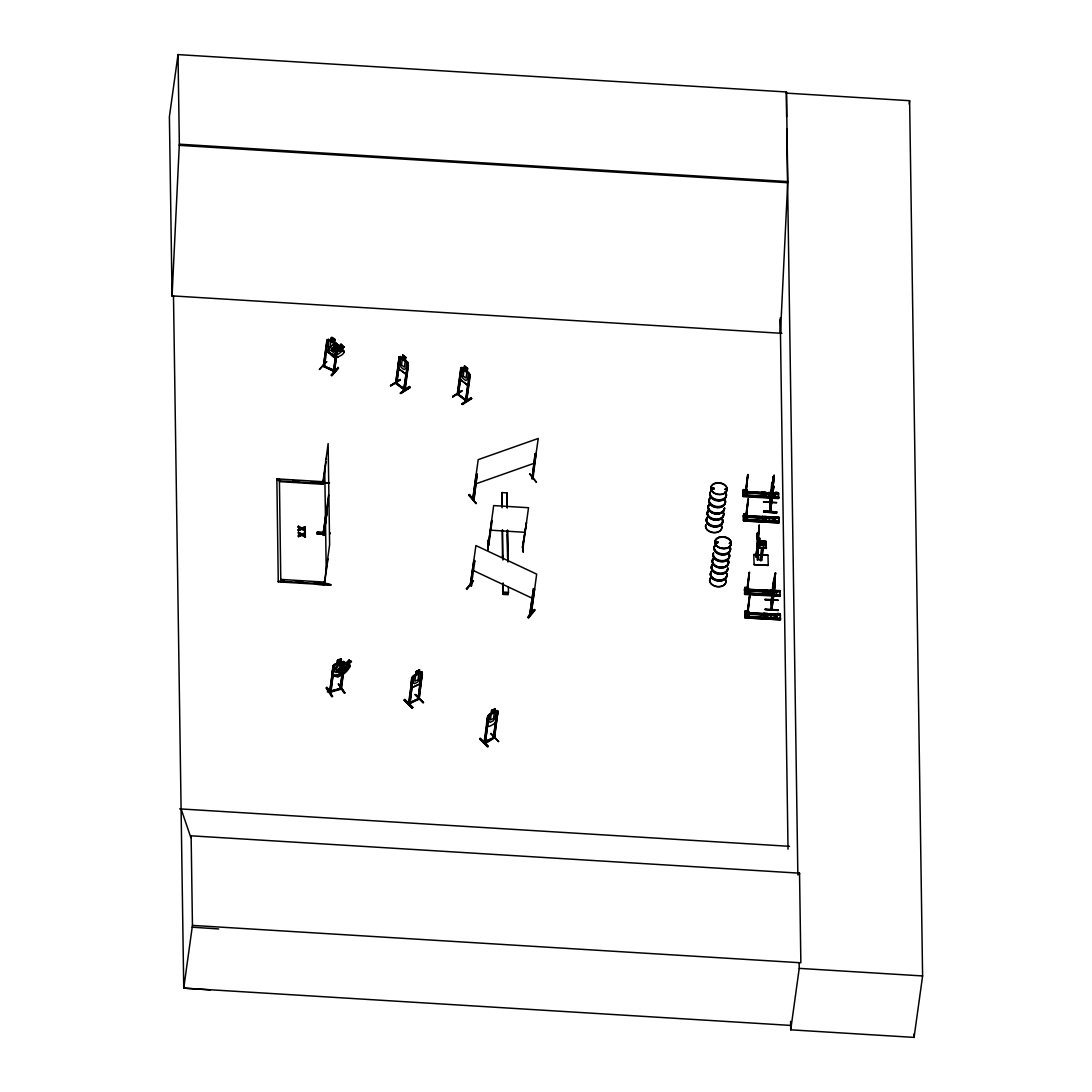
<?xml version="1.0" encoding="UTF-8"?>
<svg xmlns="http://www.w3.org/2000/svg" width="1092" height="1092" viewBox="0 0 1092 1092"><rect width="100%" height="100%" fill="white"/><g stroke="black" fill="none" stroke-linecap="round" stroke-linejoin="round"><path stroke-width="1.5" d="M775.102 576.631L775.115 575.88M758.885 542.383C758.913 547.952 760.81 530.494 757.889 542.014L757.807 544.171L758.885 542.383L759.431 543.802L759.718 538.028L757.862 545.085M772.686 593.516L773.3 588.479C771.225 594.594 775.566 570.87 773.368 587.114L773.791 585.995L771.129 600.996M743.516 491.564L743.461 490.636M743.324 489.653L746.914 489.844L743.324 489.653L743.529 491.482M744.935 588.383L744.949 589.434L744.949 588.397L744.648 589.093L769.792 590.649M745.017 612.312L744.976 617.321L780.425 619.219M773.013 591.195L776.508 591.427M470.215 584.438C473.983 585.244 467.649 585.544 471.703 584.657M471.58 585.612L470.311 585.012M530.002 612.612L531.094 613.977L534.602 589.079L533.565 588.588L529.989 613.581L530.166 612.23M746.027 515.738L746.041 514.974M747.133 588.97L747.133 588.424M757.07 536.213L758.203 543.761L757.425 560.182L758.148 541.809L757.425 545.809L757.357 543.256L759.281 524.911L757.889 542.014M758.203 543.761L757.793 560.196L757.097 533.155L756.811 538.97L757.357 538.288M743.051 492.861L770.037 494.253L743.079 492.396M778.459 494.703L743.024 491.891L778.487 493.161C771.416 487.769 776.412 505.678 774.938 492.642M775.088 493.202L743.01 491.304L743.215 496.15L778.623 498.048L778.528 492.833M743.174 495.713L778.582 497.638M768.481 496.601L743.147 495.058L743.202 496.642L778.61 498.553L778.623 496.915L743.161 495.017M743.475 491.168L743.242 493.98L747.064 494.512L743.461 494.321L743.215 496.055M743.434 516.748L778.814 518.427M768.7 517.198L743.379 515.615L778.883 517.185L775.252 517.321M762.107 520.584L743.516 519.41L743.556 520.911L778.978 522.904L778.992 521.266L746.887 519.546M743.42 517.226L743.379 515.752M743.829 491.577L743.952 490.608L743.556 493.993L743.57 489.871L743.516 492.574M743.556 519.505L743.829 514.987M778.965 522.809L743.556 520.911L744.307 514.96L744.253 515.943M744.512 590.608L744.676 588.82L744.635 593.871L780.084 595.863L779.975 590.649L776.344 590.772M744.498 589.298L779.975 590.649M745.754 516.025L748.102 498.894L745.972 518.85L745.85 515.328L746.246 518.864L748.375 498.907L746.15 515.752M744.676 593.952L780.097 595.631L776.48 595.44L776.385 590.458M744.621 593.529L780.029 595.358M744.648 593.052L744.648 594.457L780.057 596.355L780.07 594.717L747.979 593.011M744.853 614.127L745.126 610.919L748.73 611.465L745.14 611.274L744.962 612.557L780.275 614.414C773.218 609.036 778.2 626.931 776.726 613.909M744.826 613.213L745.031 612.134M746.696 616.366L780.425 618.168L780.411 619.806L745.003 617.908L744.949 616.325M744.976 617.226L780.452 619.082L748.348 617.089L778.692 618.809M745.413 588.643L745.345 589.448L747.092 588.67M747.119 589.189L747.337 592.314L749.467 572.372L747.064 592.301L749.194 572.358L746.969 589.189M747.256 611.943L747.16 612.844L749.549 595.795L747.406 615.752L747.583 611.943L745.727 612.844M778.487 494.294L778.419 493.161M778.801 518.209L772.058 517.785M778.937 521.976L765.451 521.266M778.965 521.498L765.478 520.775M779.906 591.1L779.92 592.519M779.934 592.014L744.485 590.117M779.906 591.195L773.122 590.649M780.057 594.949L766.557 594.225M780.289 615.547L780.275 614.414M780.398 619.778L744.99 617.813M743.475 491.031L743.57 489.871M743.898 490.595L743.829 491.25M744.321 515.752L743.925 514.223L743.829 518.673L747.419 518.877L743.597 518.331L744.253 514.236M745.822 515.288L744.28 515.41M745.699 612.653L745.74 611.861L745.686 612.844M746.914 588.547L746.86 589.475L746.914 588.752M747.269 612.202L747.187 612.926L747.242 612.189M757.984 543.27L756.06 557.193L756.087 552.798L756.742 551.378L756.428 557.207L757.984 543.27L756.456 551.624M766.229 543.775L763.922 543.447L763.854 541.373L765.861 541.482L765.615 545.741L765.861 541.482M325.252 533.538L317.076 532.568L325.32 532.541M317.144 532.077L325.307 532.637M317.854 584.452L330.931 585.162C331.9 583.578 317.158 582.036 317.84 584.52M330.166 533.77L330.221 532.869M330.917 584.807L317.854 583.933M763.649 512.012L776.726 512.817L763.636 512.08L763.704 511.042L776.781 511.916L763.704 511.07M763.649 511.493L776.712 512.871M778.173 610.319L765.096 609.513M778.159 610.428L765.096 609.568M757.206 535.926L757.206 533.469M743.98 491.386C743.966 490.663 744.921 491.195 745.495 491.468L747.747 474.542L745.618 494.485L745.672 491.386M745.372 491.659L745.686 491.154M747.228 612.421L747.324 612.093M743.57 515.479L743.693 514.004L747.283 514.209L747.119 515.847M341.277 687.783C338.097 689.052 342.751 687.223 341.291 689.107L344.649 664.441L343.393 664.441L340.117 689.407L343.393 664.441M775.074 576.808L774.938 573.791L774.911 583.06L771.389 609.5L775.538 572.863L773.737 588.001M210.21 989.884L183.743 988.137L173.492 295.973L172.058 295.877L179.347 144.185L178.023 54.6L786.431 91.974L787.755 181.559L780.466 333.251L780.22 319.724M323.696 365.097C327.04 367.444 320.557 365.356 324.542 365.929M333.292 370.256L334.78 370.557L333.797 370.024M778.828 519.15L778.842 517.512L772.044 517.294M780.261 616.052L780.302 615.328L744.84 613.567M408.654 702.866L410.087 702.593L409.2 703.071M408.831 702.716L408.817 704.04L409.855 703.535M409.978 702.688L408.995 704.053L419.069 699.112L422.195 674.255L421.266 674.706L417.854 699.289L419.314 698.225L408.545 703.671M419.178 699.112L417.745 699.249M417.745 699.344L417.977 698.348M419.069 699.112L422.195 674.255M419.192 698.266L408.531 703.767L412.216 677.231M494.69 711.725L495.031 708.612L494.567 711.875L496.928 710.523L497.938 711.179L494.335 737.564C491.946 740.28 480.821 742.669 485.53 741.359M494.553 737.933L497.747 712.98L496.819 713.431L493.407 737.974M493.83 738.274C498.553 733.783 483.701 746.887 484.752 741.796L493.666 737.701L485.326 741.291M773.6 485.462L769.942 511.943L774.091 475.307L772.29 490.458M758.694 543.297L758.339 545.85L758.421 541.495M747.419 478.897L748.02 474.556L745.891 494.499L747.146 478.883M749.208 600.163L749.822 595.822L747.679 615.765L748.948 600.15M758.271 542.205L759.049 530.63M773.081 587.087L772.877 593.898L773.259 593.011M772.249 487.592L772.563 483.647M773.696 585.148L774.01 581.203M743.884 491.195L743.884 489.885M745.754 612.653L745.645 612.107M317.089 533.073L325.266 533.442M772.221 484.343L771.293 492.219L771.744 490.963C769.696 507.534 773.559 484.466 771.935 489.557L772.413 482.104L772.754 489.312M765.096 609.049L778.159 609.909M774.364 581.258L775.538 572.863M757.602 543.734L757.78 541.796M771.525 499.399C769.983 509.855 771.307 480.371 772.235 482.214M771.075 501.474L771.102 490.322M772.167 591.837L772.699 587.878L772.372 599.03M744.676 588.684L744.771 587.469L748.375 587.66L748.293 593.925L748.498 591.96L744.689 591.796L745.017 587.673L744.921 592.137L748.498 591.96M771.948 487.1L772.344 484.452M772.358 484.548L772.085 487.1L773.464 476.494M395.7 382.405C397.652 384.002 394.581 381.026 395.522 383.333L399.249 356.825L398.02 365.001L398.553 368.741L405.842 374.187L407.207 372.058M403.822 389.612L407.234 364.987L408.394 365.424L405.091 390.076L395.836 382.992L399.017 360.046M395.864 382.023L396.546 383.278C401.378 388.916 406.784 387.114 403.835 389.707M458.176 393.884C458.039 392.629 458.08 393.434 457.22 394.28L460.838 367.827L461.998 367.635L469.041 373.041L469.929 374.829M461.466 370.202L460.619 369.56L461.793 369.997L458.149 394.867L458.039 393.843M461.029 367.881L457.534 393.925L466.68 400.941L470.092 376.358L468.932 375.921L465.574 400.614M178.023 54.6L169.397 116.694L172.058 296M790.458 1025.402L183.743 988.137L192.451 925.402L800.859 962.775L799.535 873.177L191.127 835.817L190.882 837.605L181.095 808.954M326.071 461.684L322.904 484.275L279.32 481.599L279.429 480.835L323.014 483.51L322.986 481.695L276.863 478.869L276.754 479.634L279.293 479.784L279.402 479.019L280.808 582.009M327.982 558.858L324.392 584.684L278.269 581.845L278.378 581.081L324.501 583.906L324.474 582.104L280.89 579.415L280.78 580.193L284.138 580.398M326.644 361.766L319.328 369.56L325.976 361.957M298.362 526.221L301.078 528.828L298.307 527.436L298.362 526.221L301.842 527.996L305.269 526.685L305.214 527.955L302.511 528.965L305.214 527.955M298.348 530.616L301.897 528.774L305.255 531.026L301.829 529.279L298.348 530.616L298.403 529.347L301.16 528.323M298.457 532.268L301.174 534.875L298.389 533.497L298.457 532.268L301.924 534.043L305.364 532.746L305.296 534.002L302.607 535.012L305.296 534.002M298.444 536.663L301.993 534.821L305.351 537.087L301.924 535.339L298.444 536.663L298.498 535.394L301.242 534.37M334.78 370.557L334.657 371.457L323.505 365.997L327.122 339.981L328.31 339.585M324.106 366.789L324.269 365.847M324.42 366.816L327.941 341.919M298.375 532.787L301.924 534.043M325.976 361.984L326.672 361.78M305.269 526.685L302.907 528.078M331.381 337.742L330.89 340.854L328.91 340.95L328.119 346.601L329.634 349.918L333.087 351.61L335.271 350.095L336.049 344.444L334.343 342.533L334.834 339.421M302.58 528.446L305.241 530.316L302.511 528.965M305.364 532.746L301.856 534.561M302.675 534.507L305.337 536.377L302.607 535.012M334.48 342.492L334.971 339.38C327.668 332.869 334.125 344.239 328.337 339.366L326.945 339.967L323.328 366.407L334.316 371.662L337.974 345.263L336.882 343.652L328.337 339.366M331.859 375.648L338.479 368.045L331.845 375.675L331.299 374.856L338.029 367.813M333.756 369.26L335.34 357.78M336.582 356.647L334.316 371.73L334.288 370.748M326.604 351.556L325.88 347.993L326.535 351.638L335.285 355.801L336.978 353.412L338.097 345.29L334.548 342.41M337.933 367.281L338.493 368.1M322.659 484.029L328.132 443.57L328.869 493.311L323.382 532.923L323.409 531.026L324.024 531.872M324.051 533.578L324.01 534.589L317.158 533.524M329.47 482.841L316.393 482.091M323.314 532.732L326.767 507.411M325.976 520.27L323.887 535.476L328.883 494.99L329.62 544.744L324.147 584.356L324.843 582.65M324.856 527.327L323.874 535.38M325.293 524.174L325.948 519.437M326.399 516.27L326.836 513.117M326.412 517.117L327.068 512.38M324.597 584.288L324.242 582.432L324.597 584.384M332.596 696.082C322.29 685.203 327.341 683.619 331.872 696.778L326.044 687.974M332.528 696.587L326.699 687.359M343.502 670.433L341.905 673.778L332.842 676.303L331.941 673.682L333.074 665.547L337.059 663.376L337.469 660.346C346 655.227 336.855 665.287 343.489 661.506L344.622 662.325L341.141 689.107M330.903 690.799L330.767 692.123L334.07 667.157L333.005 667.458L329.743 692.41L330.084 691.454C359.336 683.647 314.851 694.635 330.985 691.14M334.07 667.157L330.862 692.041M337.237 663.527L337.592 660.414M340.8 662.489L341.305 659.24M338.452 683.988L344.84 692.97M340.062 689.366L340.185 688.056M329.607 692L341.032 688.724L341.1 687.796M343.379 670.447L344.622 662.325M338.943 684.234L344.854 693.01L338.384 683.961M400.232 379.497L390.54 385.613L400.177 379.47M408.326 363.827L404.763 390.294L395.522 383.251L396.027 382.091M396.341 382.91L396.369 383.852M396.464 383.92L400.095 359.05M396.778 383.715L398.73 368.891M402.88 355.064L402.443 358.34L400.778 358.176L399.986 363.813L401.187 367.417L404.054 369.601L405.91 368.359L406.702 362.721L405.309 360.537L405.937 357.425L402.771 355.132L402.457 358.094M400.45 393.175L410.019 387.51L400.873 393.598C405.596 387.223 418.564 381.777 400.477 392.779L400.477 392.738M406.197 374.611L403.726 389.489M404.613 390.213L404.654 389.271L396.874 383.074M407.111 371.962L408.231 363.895L407.507 361.971L408.34 363.923M409.568 386.664L400.355 393.202M404.75 699.426L404.108 700.204L412.093 708.135L412.735 707.357L404.736 699.426L412.708 707.37M408.913 703.985L412.053 679.128L412.994 678.678L409.978 703.535L412.994 678.678M409.855 703.576L409.814 702.306M452.702 396.969L461.848 390.95L452.77 396.464M415.192 694.826L423.6 702.62L415.615 694.635M418.932 673.068L420.488 673.259L419.71 678.91L417.663 682.145L414.496 683.66L413.131 682.063L413.923 676.412L415.752 674.597L416.079 671.525L419.478 669.887L419.014 673.15L421.389 672.017M457.589 393.925L457.848 393.052M419.478 669.887L419.055 672.918M458.381 394.581L460.428 379.825M458.49 394.594L458.599 393.762M418.018 699.617L421.266 674.706M464.155 369.028L464.564 366.011L467.635 368.359L467.212 371.389L470.133 374.802M422.181 672.454L419.806 684.07L411.725 687.81C410.606 683.333 410.251 676.153 415.847 674.679L416.175 671.566L419.56 669.983M464.564 366.011L464.141 369.273L462.462 369.11L461.684 374.761L462.885 378.351L465.738 380.548L467.608 379.306L468.386 373.655L466.994 371.471L467.512 368.386L464.469 366.079M421.157 680.603L422.304 672.358L421.375 671.798L413.486 675.675L412.203 677.327M461.848 390.95L452.702 396.451M471.717 398.484L462.571 404.531L462.121 403.63M423.027 702.893L415.11 694.444M465.547 399.535L465.82 400.218M466.066 398.662L468.113 383.906M470.024 374.761L466.461 401.228L457.261 394.239M471.321 397.693L462.134 404.054M469.314 495.017L476.098 503.562L469.41 494.608L476.098 503.562L468.768 495.277L469.437 494.608M473.928 499.208L477.163 474.201L476.139 474.57L472.85 499.481L474.105 499.099L473.983 497.856L472.904 498.129M472.945 498.17L472.618 499.194L473.682 497.843L474.187 498.402M474.105 499.099L477.163 474.201M466.448 588.67L467.076 588.479M471.239 585.817L470.202 585.339L473.832 560.483L474.87 560.974L471.294 585.899L471.212 584.903M470.297 585.435L475.907 545.55L536.677 574.133L531.313 613.718L529.825 613.39M473.382 580.767L466.393 588.711M492.178 520.87L491.591 520.515L488.247 545.522L493.666 505.582L528.528 507.725L523.027 547.597M488.697 545.031L492.178 520.543M488.274 549.413L488.097 540.076L487.851 549.849M507.207 508.067L506.975 492.888L501.897 492.574L501.747 506.483M506.975 492.888L506.825 506.797M502.334 530.644L502.497 557.057L502.702 555.528M507.207 532.5L507.425 530.958M488.26 746.082L480.248 738.178L479.661 738.929L487.646 746.86L479.716 738.847M507.794 555.842L507.575 557.37L507.234 534.152M508.449 592.383L508.135 594.69L503.043 594.376L503.371 592.069L508.449 592.383L508.381 587.319M487.769 715.956C486.213 724.419 484.507 730.876 495.358 722.795L496.819 719.287M484.493 741.864L485.476 742.328L488.547 717.403L487.605 717.853L484.616 742.697M485.339 742.355L488.547 717.403M494.485 711.793L496.041 711.984L495.263 717.635L493.229 720.87L490.049 722.385L488.684 720.788L489.475 715.137L491.304 713.322L491.632 710.25L495.113 708.694M490.595 733.688L498.675 741.482M529.634 473.86L536.363 482.323M493.297 738.069L496.819 713.431M494.335 737.564L494.567 736.609M496.71 719.328L497.938 711.179M531.954 478.05L533.005 477.054L532.978 478.323L536.172 453.398L535.162 453.767L532.132 478.651M522.536 547.638L526.453 522.659L522.385 547.529L523.109 547.242M535.162 453.767L532.036 478.719L531.954 477.368M523.027 542.738L523.314 551.61M534.957 610.196L528.664 617.99C526.03 615.151 536.527 609.623 534.438 609.472M534.534 610.005L528.159 617.226M529.907 612.748L533.565 588.588M786.622 116.789L786.431 91.974M743.283 495.236L743.461 494.321M746.751 491.496L746.914 489.844M747.051 494.157L746.832 496.123L746.696 491.455M747.283 514.209L747.201 520.475L747.419 518.877M747.228 519.792L747.406 518.509M744.689 593.734L745.331 587.701M748.375 587.66L748.32 593.243M745.358 615.26L745.372 611.124L745.044 617.185M745.686 611.151L745.072 616.502L777.026 618.222M762.161 491.946L762.257 496.942L762.161 491.946L765.751 492.137L765.888 496.805L762.298 496.614M753.794 554.531L767.963 555.159L768.249 565.397L754.094 564.646L753.794 554.531L767.963 555.159M754.094 564.646L768.249 565.397M763.554 501.692L776.576 502.497M748.716 611.111L748.634 617.376L748.839 615.41L745.031 615.246M748.662 616.693L748.839 615.41M762.475 516.625L766.106 516.502L766.256 521.171M759.677 541.209L766.215 541.564L759.677 541.209L759.773 548.211L766.407 547.911L759.773 548.211M760.592 541.209L760.346 545.454L762.352 545.563L762.653 543.379L762.585 541.304L760.592 541.209L760.346 545.454M768.891 492.642L771.334 492.451M763.636 546.901L761.793 560.1L760.906 560.701L759.977 560.005L761.588 548.457M762.585 541.304L762.352 545.563M761.329 556.101L761.793 552.811M760.906 560.701L762.748 547.502M763.854 541.373L763.622 545.631L766.338 545.782M763.622 545.631L763.922 543.447M771.402 491.236L769.819 503.658L771.416 492.082M773.477 476.344L771.43 496.341L771.812 495.454M770.938 497.829L771.402 494.553M774.091 475.307L771.771 493.925L772.549 488.274M769.819 503.548L771.416 495.386M773.655 478.528L774.078 475.511M770.269 503.685L770.529 501.951M773.409 482.391L772.631 488.028L772.59 485.176M769.259 516.994L772.89 516.871L772.986 521.853L772.89 516.871M770.447 511.138L773.791 486.445L770.392 511.971L770.379 510.933M769.437 521.348L769.3 516.68M772.631 497.502L772.576 494.075M763.567 590.076L767.198 589.953C771.048 596.887 760.1 596.3 763.608 589.762M775.429 521.662L775.293 516.994M776.781 511.848L763.636 511.561M764.946 599.781L778.091 600.068L765.001 599.249M763.95 613.213L764.045 618.195L763.95 613.213L767.553 613.404L767.69 618.072M770.351 590.458L772.781 590.267M772.563 587.96L773.668 579.907M771.853 601.05L771.894 599.331L771.184 600.354M772.699 587.974L775.074 573.942M771.266 601.201L774.924 573.901M774.815 577.081L774.078 585.585L774.856 579.934M775.388 572.85L774.801 575.552M773.3 588.82L773.75 585.544M773.996 585.831L773.218 591.468L773.914 582.964L774.091 588.957M772.822 596.942L774.487 578.733M770.693 613.895L774.337 613.772L774.474 618.441M771.88 608.613L775.238 584.002L771.839 609.527L771.361 600.559L771.512 608.599M770.884 618.249L770.734 613.581M799.289 874.979L799.535 873.177M909.158 104.027L909.622 100.696L786.267 93.12M909.622 100.696L922.603 975.948L914.072 1037.4L790.717 1029.824L799.235 968.372L799.167 963.267M745.358 491.441L745.399 491.659M711.588 488.397L712.68 487.633M712.899 488.738C715.383 487.988 711.042 489.994 712.339 487.755M714.072 488.793L713.881 488.028M716.243 542.069L716.789 541.7M725.033 489.23L726.412 489.216M725.402 489.257L726.439 489.189M725.962 488.725L725.934 489.625L725.143 489.257M726.439 489.448L725.552 488.738M718.113 542.315L716.652 543.407L715.942 541.973M730.261 543.352L729.483 543.147M730.521 543.284L729.852 542.833L730.548 543.256M770.461 511.779L769.928 501.719L769.942 511.848M770.515 511.138L770.461 501.951M771.389 609.404L771.307 599.29L771.976 600.15M772.017 607.794L771.894 608.517M349.14 660.196L346.109 663.253L343.898 663.54L338.274 668.973L337.073 671.99L339.325 673.259L342.943 671.621L348.58 666.175L348.375 664.523L351.501 661.465L349.085 660.1L346.137 663.117L342.588 662.68C321.212 676.876 340.759 683.319 349.836 666.789L350 665.383M332.473 673.805L338.042 676.944L349.713 666.775L350.204 665.41L348.307 664.427M773.491 593.147L773.928 591.072M533.101 477.422L532.05 477.818M770.938 501.474L771.375 499.399M757.316 538.533L757.043 538.233M323.464 533.715L323.423 535.353L326.822 509.937M769.928 501.815L769.942 502.757M769.805 502.62L770.461 502.593M771.908 609.336L771.744 602.688M341.223 689.066L329.961 692.355M744.375 491.55L744.539 490.758L744.594 491.523M745.304 515.929L745.467 515.137L745.522 515.902M746.382 589.393L746.559 588.588L746.614 589.366M746.164 612.803L746.341 612.011L746.396 612.776M488.943 544.608L488.233 544.526M523.232 546.723L522.536 546.683M495.195 722.645L496.628 719.232M487.66 540.554L488.179 549.795M329.279 348.02L328.037 350.6L334.916 357.685M404.108 700.19L412.148 708.053M404.6 699.89L412.667 707.862M757.398 533.305L757.179 536.322M488.233 544.198L488.957 544.239M488.247 545.004L488.752 545.481M711.725 488.097L712.885 487.551M726.003 489.462L725.306 489.475M717.676 542.014L717.212 542.806M730.48 543.639L729.238 543.57M759.254 542.41L757.643 544.048M332.541 673.9L334.493 670.502M407.207 371.894L405.842 374.187M467.376 385.039L468.905 382.828M324.01 531.94L323.246 532.732M769.86 510.933C770.597 510.114 770.42 511.711 770.365 503.043M497.01 710.619L489.039 714.4L487.755 716.052L484.097 742.396M491.632 710.25L491.4 713.404L487.66 715.97M474.87 560.974L473.614 560.756M473.437 580.78L466.967 588.847M467.021 589.011L473.218 581.162M531.217 613.076L530.343 612.271M528.023 617.703L534.52 609.554M400.082 379.866L390.936 385.885M452.634 396.833L461.779 390.8M326.918 341.414L327.709 342.178M338.889 345.795L336.841 343.693L335.026 343.407C326.59 348.225 325.607 351.788 334.848 357.889L338.07 357.248M329.101 348.007L335.094 343.325L336.95 343.584M341.018 344.157L344.007 347.242L341.018 344.157L338.834 346.041L336.677 344.99L332.541 348.184L332.268 351.105L335.067 353.972L338.329 354.136L342.465 350.942L341.7 348.826M324.501 366.175L333.497 370.202M331.231 375.361L337.96 367.704M533.183 477.463L532.254 477.75M343.489 661.506L334.616 664.182L333.265 665.656L329.688 691.959M712.161 488.179L713.158 487.633L713.758 489.175M713.895 488.861L711.847 488.738M717.512 542.997L717.758 542.151M341.632 348.908L343.912 347.106M344.089 347.16L341.796 348.949L343.734 350.942L336.773 343.775M759.977 560.005L761.793 560.1M399.249 358.408L399.781 359.268M398.02 365.001L398.648 368.673M408.394 365.424L407.234 364.987M390.486 385.64L400.163 380.002M400.491 393.229L410.019 387.564M460.237 379.675L459.814 375.866L460.237 379.675L467.444 385.189L468.905 382.992M470.092 376.358L468.932 375.921M465.506 399.795L458.244 394.226L466.584 400.327M462.162 403.685L471.28 397.611M462.039 404.136L471.717 398.512M773.327 476.481L773.764 479.361M474.024 498.266C472.877 497.761 472.44 499.727 473.901 499.167M531.654 478.31L532.882 477.941M532.951 478.405L531.981 478.651M341.346 688.165L340.254 688.506M716.052 541.864L716.994 541.618M717.403 542.765L716.966 541.823M412.326 679.401L413.267 678.951M421.539 674.979L422.481 674.528M411.82 687.673L419.642 683.92L421.266 680.562M418.004 698.252L418.905 697.938M409.773 702.566L418.113 698.976M487.878 718.127L488.82 717.676M497.092 713.704L498.034 713.253M493.557 736.977L494.458 736.663M498.58 741.618L491.127 733.36M298.334 529.866L301.078 528.828M298.43 535.913L301.174 534.875M476.371 474.856L477.395 474.501M535.394 454.067L536.404 453.699M473.559 498.744L472.727 499.153L478.214 459.636L538.247 438.465L532.568 477.941M323.396 365.943L333.592 369.915L334.125 371.676M333.401 370.843L334.452 371.294M474.802 484.22L534.834 463.049M399.14 356.893L400.368 356.497L407.507 361.971M399.235 357.002L400.395 356.634M460.838 367.827L462.066 367.431L464.237 369.219M341.373 659.336L337.469 660.346M333.21 667.758L334.275 667.458M343.598 664.741L344.649 664.441M332.951 676.18L341.905 673.778M342.642 662.776L344.567 662.23M485.135 741.987L485.066 741.058L485.599 741.564M716.557 542.069L717.744 542.615M717.43 543.024L716.147 542.369M334.848 357.767C337.919 356.92 345.222 354.873 343.693 350.873M404.177 388.383L404.34 389.366M743.188 495.918L778.651 497.815L775.074 497.31M743.543 520.283L743.461 515.615M712.639 487.947L713.936 488.097M713.131 488.807L712.271 488.588M716.734 541.837L718.045 542.178M717.239 542.874L716.12 542.205M536.472 482.2L529.729 473.71M338.479 684.356L344.198 693.202M772.986 484.234L772.89 481.176L772.89 485.244M743.024 491.891L770.01 493.338M743.038 492.205L770.051 493.843M771.853 496.778L775.224 496.956M772.672 497.188L769.041 497.31L768.945 492.315M771.525 499.522L773.668 478.16M747.297 514.564L743.693 514.004M746.764 516.434L761.943 517.335M765.315 517.431L768.686 517.69M746.778 516.844L761.984 517.745M765.315 517.84L768.727 518.099M772.058 518.195L775.47 518.468M746.792 517.335L761.97 518.236M765.342 518.331L775.457 518.973M762.079 520.993L746.901 520.188L762.079 521.089M760.646 543.284L762.653 543.379M748.375 588.015L744.771 587.469M747.856 589.885L763.021 590.704M766.393 590.881L769.764 591.059M747.856 590.199L763.076 591.195M766.407 591.195L769.819 591.564M773.15 591.564L776.562 591.919M763.049 591.605L747.883 590.786L763.062 591.7M766.42 591.782L769.792 591.973M773.163 592.151L776.535 592.328L773.177 592.246M766.434 591.878L769.805 592.055M748.02 593.229L763.185 594.048M772.931 594.935L770.488 595.126L770.392 590.13M748.184 612.83L776.89 614.468M748.197 613.335L776.862 614.96M748.211 613.745L776.917 615.369M748.225 614.236L776.89 615.874M745.263 615.588L748.853 615.779M329.415 483.183L322.645 482.923M325.334 534.015L317.089 534.056M317.103 533.865L325.28 534.329M179.347 144.185L787.755 181.559M179.184 145.345L787.591 182.719M172.058 295.877L781.899 333.333M773.641 476.248L773.737 483.374M763.499 502.033L776.589 502.839M292.711 480.617L299.413 481.026M311.138 481.749L317.854 482.159M490.253 530.166L525.115 532.309M773.655 582.009L773.395 585.967M764.946 599.59L778.036 600.395M508.34 593.147L503.262 592.833L503.112 582.882M295.864 581.121L302.58 581.531M314.305 582.254L319.342 582.555M179.661 808.872L789.502 846.327M799.235 968.372L922.603 975.948M192.206 927.19L218.659 928.951M340.745 662.394L342.519 662.844L341.728 668.495L339.489 671.471L335.913 672.508L334.329 670.652L335.108 665.001L337.059 663.376M530.821 613.909L529.934 613.445M333.674 370.911L336.705 346.574L337.728 347.079M323.805 531.913L323.901 532.937L323.887 532.118M533.346 588.861L534.384 589.339M470.42 585.066L471.512 585.476M472.495 570.133L533.265 598.716M326.713 351.501L335.217 355.651M300.614 527.914L298.293 526.726L298.307 527.436M466.339 401.228L466.926 400.068L466.161 399.413L466.68 400.9M349.058 660.25L351.378 661.615M350.068 665.478L343.42 661.615M496.86 710.646L497.829 711.261M421.307 671.921L422.304 672.358M322.795 483.128C324.433 483.456 321.116 482.882 323.355 482.323M323.45 534.493L323.287 535.257M523.123 542.683L523.205 552.074M523.273 551.992L523.136 542.274M460.428 379.566L467.485 384.971M402.866 355.31L405.733 357.507M398.73 368.632L405.787 374.037M480.098 738.656L488.083 746.587M411.725 687.81L411.097 685.298M332.077 673.627L333.019 676.276M486.65 724.023L487.469 726.48M343.625 350.955L343.884 352.552M758.667 540.84L758.722 542.028M778.883 517.185L778.978 522.181L762.612 521.293L762.516 516.311M780.33 614.1L780.425 619.082M772.467 485.421L772.604 489.298M774.269 580.958L774.337 582.8M773.859 579.661L774.201 586.854M773.846 579.811L773.914 581.954M773.982 590.322L774.078 595.317L773.941 590.649M772.181 591.809L772.522 599.03M766.215 541.564L766.311 548.553M757.616 543.256L757.671 544.812M743.925 514.223L743.98 515.656M745.017 587.673L745.058 589.107M745.372 611.124L745.413 612.557M326.522 459.363L326.058 458.503L326.071 459.35M914.018 1034.001L914.072 1037.4M786.786 128.624L797.856 874.883M780.234 318.031L788.028 849.18M790.581 1021.307L790.717 1029.824M773.791 486.445L773.805 487.291M775.238 584.002L775.252 584.848M773.327 590.158L773.354 593.147M507.534 529.989L507.998 562.025M506.865 493.652L507.07 507.138M507.425 530.753L507.876 561.111M501.897 492.574L502.115 507.753M502.443 529.675L502.893 560.019M502.893 584.425L503.043 594.376M324.72 468.14L325.457 517.895M325.471 519.574L326.208 569.328M322.877 482.459L322.904 484.275M324.365 582.869L324.392 584.684M305.323 529.811L305.255 531.026M305.405 535.858L305.351 537.087M298.403 529.347L298.416 530.098M298.498 535.394L298.512 536.158M276.863 478.869L278.269 581.845M191.127 835.817L192.451 925.402M727.545 558.927A8.204 5.801 7.9 0 1 720.597 567.239A8.204 5.801 7.9 0 1 713.39 558.053M727.504 559.159A8.204 5.801 7.9 0 1 720.556 567.471A8.204 5.801 7.9 0 1 713.363 558.299M729.115 554.941A8.19 5.788 7.9 0 1 721.348 561.779A8.19 5.788 7.9 0 1 713.363 553.972M730.22 547.747A8.313 5.869 7.9 0 1 721.266 554.572A8.313 5.869 7.9 0 1 715.055 545.399M730.275 547.406A8.313 5.869 7.9 0 1 721.321 554.217A8.313 5.869 7.9 0 1 715.096 545.044M730.22 547.024A8.19 5.788 7.9 0 1 722.454 553.862A8.19 5.788 7.9 0 1 714.468 546.055M730.043 548.157A8.176 5.774 7.9 0 1 721.225 554.872A8.176 5.774 7.9 0 1 715.11 545.836M729.333 554.176A8.313 5.869 7.9 0 1 721.457 561.124A8.313 5.869 7.9 0 1 713.363 553.207M729.279 554.531A8.313 5.869 7.9 0 1 721.403 561.465A8.313 5.869 7.9 0 1 713.308 553.548M729.265 553.808A8.176 5.774 7.9 0 1 721.512 560.633A8.176 5.774 7.9 0 1 713.54 552.839M726.74 575.798A8.19 5.788 7.9 0 1 716.557 580.78A8.19 5.788 7.9 0 1 711.479 571.949M725.661 579.948A8.204 5.801 7.9 0 1 716.816 586.691A8.204 5.801 7.9 0 1 710.674 577.627M725.702 579.716A8.204 5.801 7.9 0 1 716.843 586.459A8.204 5.801 7.9 0 1 710.701 577.395M727.832 567.881A8.19 5.788 7.9 0 1 717.649 572.863A8.19 5.788 7.9 0 1 712.571 564.032M727.477 559.432A8.204 5.801 7.9 0 1 720.529 567.744A8.204 5.801 7.9 0 1 713.322 558.572M726.603 573.86A8.313 5.869 7.9 0 1 717.649 580.685A8.313 5.869 7.9 0 1 711.424 571.512M726.644 573.518A8.313 5.869 7.9 0 1 717.69 580.33A8.313 5.869 7.9 0 1 711.479 571.157M726.576 573.136A8.176 5.774 7.9 0 1 717.758 579.852A8.176 5.774 7.9 0 1 711.643 570.816M727.668 569.014A8.176 5.774 7.9 0 1 717.499 573.996A8.176 5.774 7.9 0 1 712.434 565.178M727.845 568.632A8.313 5.869 7.9 0 1 717.526 573.682A8.313 5.869 7.9 0 1 712.366 564.728M727.9 568.277A8.313 5.869 7.9 0 1 717.567 573.341A8.313 5.869 7.9 0 1 712.421 564.373M728.214 561.233A8.163 5.76 7.9 0 1 719.41 567.936A8.163 5.76 7.9 0 1 713.308 558.927M724.173 499.413A8.19 5.788 7.9 0 1 717.239 507.698A8.19 5.788 7.9 0 1 710.046 498.539M724.569 507.848A8.204 5.801 7.9 0 1 714.359 512.844A8.204 5.801 7.9 0 1 709.281 503.999M724.528 508.135A8.204 5.801 7.9 0 1 714.332 513.131A8.204 5.801 7.9 0 1 709.24 504.286M725.279 491.496A8.19 5.788 7.9 0 1 718.345 499.781A8.19 5.788 7.9 0 1 711.151 490.622M724.324 498.976A8.313 5.869 7.9 0 1 717.294 507.398A8.313 5.869 7.9 0 1 710.005 498.102M725.224 500.109A8.313 5.869 7.9 0 1 716.27 506.92A8.313 5.869 7.9 0 1 710.046 497.747M725.156 499.727A8.176 5.774 7.9 0 1 716.338 506.442A8.176 5.774 7.9 0 1 710.223 497.42M725.32 491.85A8.313 5.869 7.9 0 1 718.29 500.259A8.313 5.869 7.9 0 1 710.988 490.977M725.934 494.089A8.176 5.774 7.9 0 1 718.181 500.914A8.176 5.774 7.9 0 1 710.209 493.12M725.265 492.205A8.313 5.869 7.9 0 1 719.314 500.627A8.313 5.869 7.9 0 1 710.141 492.697M722.331 520.202A8.19 5.788 7.9 0 1 713.486 526.917A8.19 5.788 7.9 0 1 707.37 517.881M721.58 525.648A8.204 5.801 7.9 0 1 713.799 532.5A8.204 5.801 7.9 0 1 705.801 524.665M723.423 512.271A8.19 5.788 7.9 0 1 714.591 519A8.19 5.788 7.9 0 1 708.462 509.95M722.494 519.792A8.313 5.869 7.9 0 1 713.526 526.603A8.313 5.869 7.9 0 1 707.316 517.431M722.535 519.437A8.313 5.869 7.9 0 1 713.581 526.262A8.313 5.869 7.9 0 1 707.37 517.089M723.3 516.42A8.176 5.774 7.9 0 1 712.38 519.615A8.176 5.774 7.9 0 1 708.326 511.097M723.436 513.008A8.313 5.869 7.9 0 1 714.468 519.819A8.313 5.869 7.9 0 1 708.258 510.647M723.477 512.653A8.313 5.869 7.9 0 1 714.523 519.478A8.313 5.869 7.9 0 1 708.312 510.305M709.199 504.873A8.163 5.76 7.9 0 0 714.264 513.663A8.163 5.76 7.9 0 0 724.406 508.695A8.163 5.76 7.9 0 1 714.264 513.649A8.163 5.76 7.9 0 1 709.199 504.845M724.501 508.326A8.204 5.801 7.9 0 1 714.291 513.336A8.204 5.801 7.9 0 1 709.213 504.477M722.467 519.069A8.176 5.774 7.9 0 1 714.714 525.894A8.176 5.774 7.9 0 1 706.742 518.099M721.553 525.88A8.204 5.801 7.9 0 1 713.772 532.732A8.204 5.801 7.9 0 1 705.773 524.911M335.981 353.658L337.019 354.709L337.537 350.668C344.84 352.252 341.619 348.498 337.414 349.604C339.503 345.823 335.162 343.379 336.322 349.385C328.583 347.679 332.323 351.788 336.473 350.423L335.981 353.658M743.543 520.324L779.019 522.181L743.584 520.406M317.089 532.568L325.252 533.101L317.089 532.514M338.083 670.761L337.032 670.338L342.192 667.799L344.13 663.581L344.895 664.045L343.42 667.403L348.171 665.861L343.216 668.331L341.209 672.699L340.486 672.14L342.042 668.686L337.988 670.665M772.617 489.243L772.645 491.4L772.617 489.243M330.753 341.851L329.975 347.502L333.415 349.194L334.207 343.543L330.753 341.851M331.859 338.629L331.722 339.639L333.934 340.718L334.084 339.708L331.859 338.629M337.032 664.441L336.24 670.092L339.817 669.055L340.608 663.404L337.032 664.441M338.151 660.728L338.015 661.738L340.308 661.07L340.458 660.059L338.151 660.728M402.306 359.35L401.528 364.987L404.381 367.185L405.173 361.548L402.306 359.35M403.303 356.21L403.166 357.22L405.009 358.626L405.146 357.616L403.303 356.21M415.615 675.607L414.837 681.244L418.004 679.729L418.782 674.078L415.615 675.607M416.666 671.798L416.53 672.808L418.714 670.816L416.666 671.798M464.004 370.284L463.213 375.935L466.079 378.132L466.857 372.481L464.004 370.284M465.001 367.144L464.864 368.154L466.693 369.574L466.844 368.564L465.001 367.144M491.168 714.318L490.39 719.969L493.557 718.44L494.335 712.803L491.168 714.318M492.219 710.523L492.082 711.534L494.267 709.541L492.219 710.523M345.099 664.223L339.475 669.655L341.741 670.938L347.365 665.492L345.099 664.223M349.03 661.056L348.02 662.025L349.467 662.844L350.477 661.875L349.03 661.056M338.165 346.519L334.043 349.727L336.827 352.593L340.963 349.399L338.165 346.519M341.25 345.031L340.513 345.604L342.301 347.447L343.038 346.887L341.25 345.031M717.403 546.355A8.204 5.801 7.9 0 0 731.039 544.58A8.204 5.801 7.9 0 0 720.925 536.827A8.204 5.801 7.9 0 0 717.403 546.355A8.204 5.801 7.9 0 0 731.039 544.594A8.204 5.801 7.9 0 0 720.925 536.841A8.204 5.801 7.9 0 0 717.403 546.369M717.389 546.683A8.163 5.76 7.9 0 0 730.944 544.922A8.163 5.76 7.9 0 0 720.884 537.223A8.163 5.76 7.9 0 0 717.389 546.683M713.294 492.274A8.204 5.801 7.9 0 0 726.931 490.499A8.204 5.801 7.9 0 0 716.816 482.746A8.204 5.801 7.9 0 0 713.294 492.274M713.281 492.615A8.163 5.76 7.9 0 0 726.822 490.854A8.163 5.76 7.9 0 0 716.775 483.142A8.163 5.76 7.9 0 0 713.281 492.615M764.809 616.325A1.461 1.024 7.9 0 0 767.226 615.984A1.461 1.024 7.9 0 0 765.41 614.619A1.461 1.024 7.9 0 0 764.809 616.325M764.85 616.065A1.461 1.024 7.9 0 0 767.267 615.724A1.461 1.024 7.9 0 0 765.451 614.359A1.461 1.024 7.9 0 0 764.85 616.065M764.468 592.874A1.461 1.024 7.9 0 0 766.884 592.533A1.461 1.024 7.9 0 0 765.069 591.168A1.461 1.024 7.9 0 0 764.468 592.874M764.509 592.615A1.461 1.024 7.9 0 0 766.925 592.274A1.461 1.024 7.9 0 0 765.096 590.909A1.461 1.024 7.9 0 0 764.509 592.615M763.376 519.41A1.461 1.024 7.9 0 0 765.792 519.082A1.461 1.024 7.9 0 0 763.977 517.717A1.461 1.024 7.9 0 0 763.376 519.41M763.417 519.164A1.461 1.024 7.9 0 0 765.833 518.823A1.461 1.024 7.9 0 0 764.018 517.458A1.461 1.024 7.9 0 0 763.417 519.164M763.021 495.058A1.461 1.024 7.9 0 0 765.437 494.731A1.461 1.024 7.9 0 0 763.622 493.352A1.461 1.024 7.9 0 0 763.021 495.058M763.049 494.799A1.461 1.024 7.9 0 0 765.465 494.471A1.461 1.024 7.9 0 0 763.649 493.106A1.461 1.024 7.9 0 0 763.049 494.799"/></g></svg>
